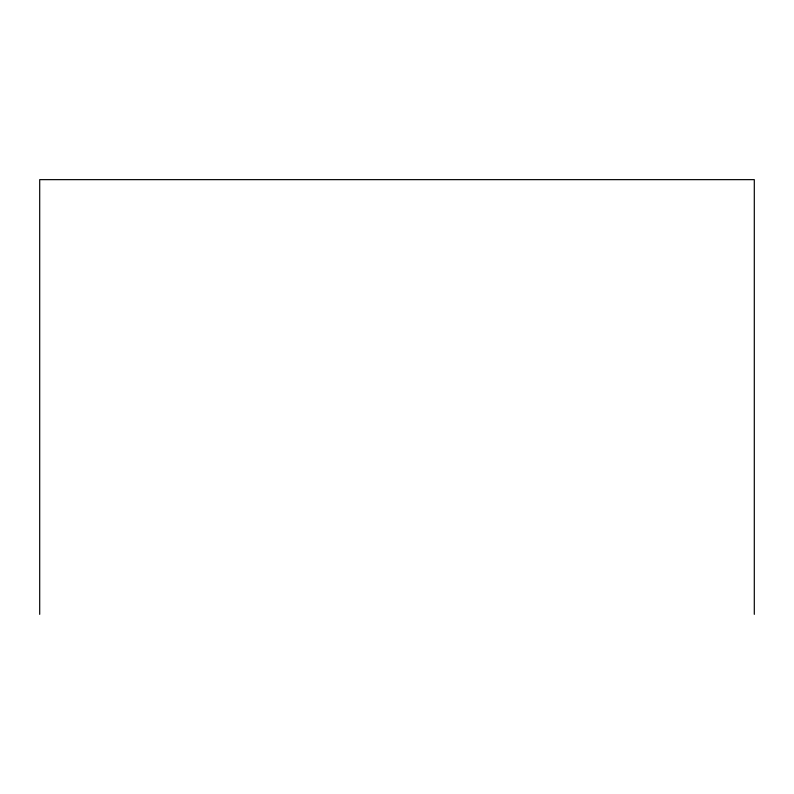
<?xml version="1.0" encoding="UTF-8"?>
<svg xmlns="http://www.w3.org/2000/svg" width="794" height="794" viewBox="0 0 794 794"><rect width="100%" height="100%" fill="white"/><g stroke="black" fill="none" stroke-linecap="round" stroke-linejoin="round"><path stroke-width="1.19" d="M754.3 614.358L754.3 179.643L39.7 179.643L39.7 614.358"/></g></svg>
